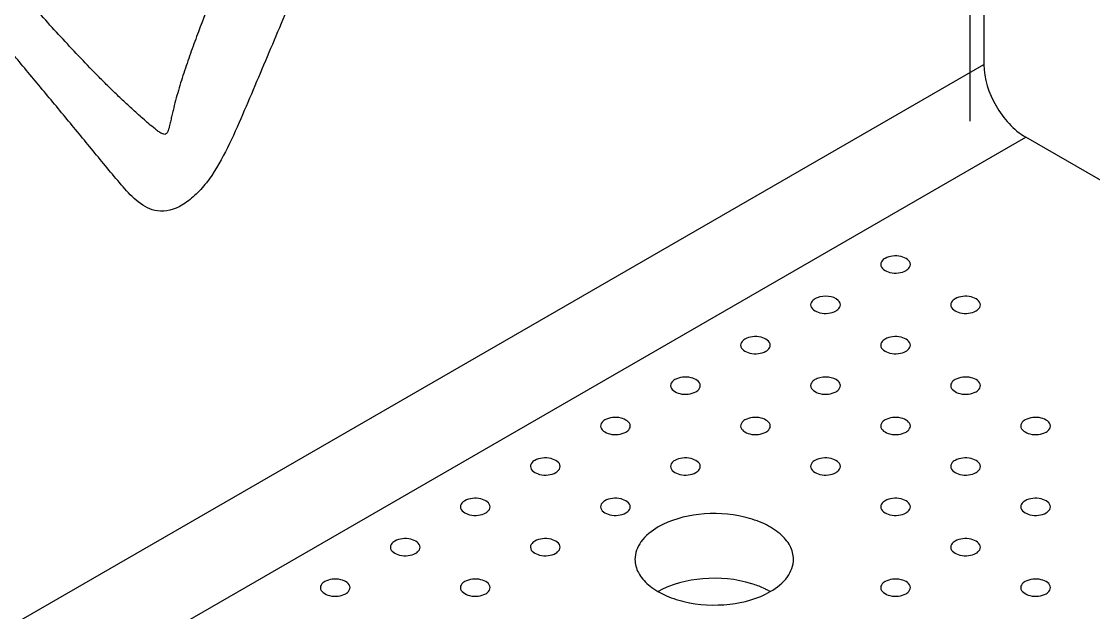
# Model space of a CAD drawing. Header units: millimetres. Extents: x 0 to 1189, y 0 to 841.
# Drawn here: x 1054.1 to 1108.2, y 391.5 to 421.3 of the extents above; entities that cross this region are included whole.
import ezdxf

# ---------------------------------------------------------------- set-up
doc = ezdxf.new("R2010")
doc.units = ezdxf.units.MM
doc.header["$LTSCALE"] = 65.395
doc.layers.get('0').update_dxf_attribs({"linetype": 'CONTINUOUS'})
doc.layers.add('AXIS', color=7, linetype='CONTINUOUS')
doc.layers.add('CURVES', color=7, linetype='CONTINUOUS')

msp = doc.modelspace()

# ---------------------------------------------------------------- linework, layer by layer
at = {"color": 7, "linetype": 'Continuous'}
for p, q in [((1102.682, 474.688), (1102.682, 419.166)), ((1143.829, 392.961), (1104.803, 415.492))]:
    msp.add_line(p, q, dxfattribs=at)
at = {"color": 9, "linetype": 'Continuous'}
for p, q in [((1019.778, 371.302), (1102.682, 419.166)), ((1021.899, 367.628), (1104.803, 415.492))]:
    msp.add_line(p, q, dxfattribs=at)
at = {"color": 7, "linetype": 'Continuous'}
msp.add_arc((1089.926, 389.104), 3.956, 60.0269, 62.837, dxfattribs=at)
at = {"color": 9, "linetype": 'Continuous'}
for points, knots in [([(1085.807, 464.946), (1084.857, 462.715), (1082.957, 458.253), (1080.106, 451.56), (1077.257, 444.867), (1074.882, 439.289), (1072.983, 434.827), (1071.56, 431.48), (1070.137, 428.134), (1068.717, 424.787), (1067.3, 421.439), (1066.126, 418.646), (1065.179, 416.41), (1064.43, 414.743), (1063.668, 413.421), (1062.882, 412.539), (1062.111, 411.929), (1061.013, 411.598), (1059.952, 412.184), (1059.225, 412.986), (1058.517, 413.834), (1057.814, 414.694), (1056.873, 415.839), (1055.692, 417.266), (1054.271, 418.973), (1052.849, 420.677), (1051.425, 422.38), (1049.526, 424.65), (1047.152, 427.486), (1043.352, 432.022), (1040.502, 435.424), (1038.602, 437.692)], [0, 0, 0, 0, 0.077641, 0.155281, 0.23292, 0.310558, 0.349376, 0.388192, 0.427005, 0.465814, 0.504613, 0.543399, 0.562815, 0.582347, 0.601944, 0.611362, 0.61995, 0.63349, 0.644842, 0.656463, 0.668296, 0.680166, 0.692034, 0.715753, 0.739455, 0.76315, 0.786839, 0.810527, 0.857898, 0.905266, 1, 1, 1, 1]), ([(1081.408, 464.626), (1080.332, 462.096), (1078.18, 457.035), (1075.493, 450.709), (1073.345, 445.645), (1071.735, 441.846), (1070.126, 438.044), (1068.521, 434.238), (1066.922, 430.427), (1065.598, 427.243), (1064.553, 424.686), (1063.781, 422.759), (1063.155, 421.144), (1062.677, 419.84), (1062.393, 419.019), (1062.179, 418.357), (1062.027, 417.857), (1061.885, 417.354), (1061.778, 416.932), (1061.699, 416.592), (1061.643, 416.339), (1061.585, 416.082), (1061.53, 415.853), (1061.417, 415.596), (1061.173, 415.672), (1061.014, 415.786), (1060.793, 415.953), (1060.537, 416.169), (1060.237, 416.429), (1059.95, 416.684), (1059.584, 417.017), (1059.144, 417.427), (1058.637, 417.916), (1058.149, 418.401), (1057.522, 419.04), (1056.762, 419.838), (1055.874, 420.797), (1055.292, 421.439), (1055.004, 421.759)], [0, 0, 0, 0, 0.133371, 0.266769, 0.333483, 0.400214, 0.466966, 0.53375, 0.600586, 0.667507, 0.701018, 0.734581, 0.768213, 0.785062, 0.801935, 0.81038, 0.818829, 0.827281, 0.835731, 0.839954, 0.844172, 0.848379, 0.852546, 0.8563, 0.859491, 0.862848, 0.866206, 0.872796, 0.879191, 0.885402, 0.891456, 0.903189, 0.91455, 0.925649, 0.936558, 0.957993, 0.979099, 1, 1, 1, 1])]:
    msp.add_open_spline(points, degree=3, knots=knots, dxfattribs=at)
at = {"color": 7, "linetype": 'Continuous'}
for points, knots in [([(1102.682, 419.166), (1102.682, 418.439), (1103.179, 417.004), (1104.173, 415.855), (1104.803, 415.492)], [0, 0, 0, 0, 0.500001, 1, 1, 1, 1]), ([(1093.074, 394.165), (1093.074, 394.396), (1092.934, 394.895), (1092.39, 395.513), (1091.586, 396.003), (1090.213, 396.46), (1088.343, 396.554), (1086.865, 396.154), (1086.246, 395.797)], [0, 0, 0, 0, 0.087154, 0.186892, 0.304593, 0.438739, 0.730144, 1, 1, 1, 1]), ([(1086.246, 395.797), (1085.915, 395.606), (1085.346, 395.17), (1085.074, 394.474), (1085.074, 394.162)], [0, 0, 0, 0, 0.55085, 1, 1, 1, 1]), ([(1085.074, 394.162), (1085.075, 393.932), (1085.214, 393.432), (1085.759, 392.814), (1086.562, 392.325), (1087.936, 391.868), (1089.805, 391.773), (1091.284, 392.174), (1091.903, 392.531)], [0, 0, 0, 0, 0.087154, 0.186892, 0.304593, 0.438739, 0.730144, 1, 1, 1, 1]), ([(1091.903, 392.531), (1092.234, 392.722), (1092.803, 393.157), (1093.075, 393.854), (1093.074, 394.165)], [0, 0, 0, 0, 0.55085, 1, 1, 1, 1]), ([(1090.975, 392.93), (1090.182, 393.177), (1088.54, 393.325), (1086.922, 392.921), (1086.246, 392.531)], [0, 0, 0, 0, 0.515437, 1, 1, 1, 1]), ([(1091.732, 392.624), (1091.673, 392.654), (1091.428, 392.772), (1091.172, 392.868), (1090.975, 392.93)], [0, 0, 0, 0, 0.2412, 1, 1, 1, 1])]:
    msp.add_open_spline(points, degree=3, knots=knots, dxfattribs=at)
at = {"layer": 'AXIS', "color": 7, "linetype": 'Continuous'}
for points, knots in [([(1097.696, 409.37), (1097.664, 409.351), (1097.558, 409.28), (1097.477, 409.154), (1097.477, 409.063)], [0, 0, 0, 0, 0.293914, 1, 1, 1, 1]), ([(1098.977, 409.063), (1098.977, 409.267), (1098.555, 409.502), (1098.095, 409.508), (1097.812, 409.437), (1097.696, 409.37)], [0, 0, 0, 0, 0.422614, 0.722333, 1, 1, 1, 1]), ([(1097.477, 409.063), (1097.477, 408.859), (1097.899, 408.624), (1098.358, 408.619), (1098.641, 408.69), (1098.757, 408.757)], [0, 0, 0, 0, 0.422614, 0.722333, 1, 1, 1, 1]), ([(1098.757, 408.757), (1098.79, 408.776), (1098.895, 408.847), (1098.977, 408.973), (1098.977, 409.063)], [0, 0, 0, 0, 0.293914, 1, 1, 1, 1]), ([(1094.161, 407.328), (1094.128, 407.309), (1094.023, 407.238), (1093.941, 407.113), (1093.941, 407.022)], [0, 0, 0, 0, 0.293914, 1, 1, 1, 1]), ([(1093.941, 407.022), (1093.941, 406.818), (1094.363, 406.583), (1094.822, 406.577), (1095.106, 406.649), (1095.222, 406.716)], [0, 0, 0, 0, 0.422614, 0.722333, 1, 1, 1, 1]), ([(1095.441, 407.022), (1095.441, 407.105), (1095.292, 407.351), (1094.828, 407.482), (1094.448, 407.451), (1094.266, 407.379)], [0, 0, 0, 0, 0.182813, 0.567664, 1, 1, 1, 1]), ([(1095.222, 406.716), (1095.254, 406.735), (1095.36, 406.806), (1095.441, 406.931), (1095.441, 407.022)], [0, 0, 0, 0, 0.293914, 1, 1, 1, 1]), ([(1101.232, 407.328), (1101.199, 407.309), (1101.094, 407.238), (1101.012, 407.113), (1101.012, 407.022)], [0, 0, 0, 0, 0.293914, 1, 1, 1, 1]), ([(1101.012, 407.022), (1101.012, 406.818), (1101.434, 406.583), (1101.894, 406.577), (1102.177, 406.649), (1102.293, 406.716)], [0, 0, 0, 0, 0.422614, 0.722333, 1, 1, 1, 1]), ([(1102.512, 407.022), (1102.512, 407.226), (1102.09, 407.461), (1101.631, 407.467), (1101.348, 407.395), (1101.232, 407.328)], [0, 0, 0, 0, 0.422614, 0.722333, 1, 1, 1, 1]), ([(1102.293, 406.716), (1102.325, 406.735), (1102.431, 406.806), (1102.512, 406.931), (1102.512, 407.022)], [0, 0, 0, 0, 0.293914, 1, 1, 1, 1]), ([(1091.906, 404.981), (1091.906, 405.185), (1091.484, 405.42), (1091.024, 405.426), (1090.741, 405.354), (1090.625, 405.287)], [0, 0, 0, 0, 0.422614, 0.722333, 1, 1, 1, 1]), ([(1098.977, 404.981), (1098.977, 405.185), (1098.555, 405.42), (1098.095, 405.426), (1097.812, 405.354), (1097.696, 405.287)], [0, 0, 0, 0, 0.422614, 0.722333, 1, 1, 1, 1]), ([(1090.625, 405.287), (1090.593, 405.268), (1090.487, 405.197), (1090.406, 405.072), (1090.406, 404.981)], [0, 0, 0, 0, 0.293914, 1, 1, 1, 1]), ([(1090.406, 404.981), (1090.406, 404.777), (1090.828, 404.542), (1091.287, 404.536), (1091.57, 404.608), (1091.686, 404.675)], [0, 0, 0, 0, 0.422614, 0.722333, 1, 1, 1, 1]), ([(1091.686, 404.675), (1091.719, 404.694), (1091.824, 404.765), (1091.906, 404.89), (1091.906, 404.981)], [0, 0, 0, 0, 0.293914, 1, 1, 1, 1]), ([(1097.696, 405.287), (1097.664, 405.268), (1097.558, 405.197), (1097.477, 405.072), (1097.477, 404.981)], [0, 0, 0, 0, 0.293914, 1, 1, 1, 1]), ([(1097.477, 404.981), (1097.477, 404.777), (1097.899, 404.542), (1098.358, 404.536), (1098.641, 404.608), (1098.757, 404.675)], [0, 0, 0, 0, 0.422614, 0.722333, 1, 1, 1, 1]), ([(1098.757, 404.675), (1098.79, 404.694), (1098.895, 404.765), (1098.977, 404.89), (1098.977, 404.981)], [0, 0, 0, 0, 0.293914, 1, 1, 1, 1]), ([(1087.09, 403.246), (1087.057, 403.227), (1086.952, 403.156), (1086.87, 403.031), (1086.87, 402.94)], [0, 0, 0, 0, 0.293914, 1, 1, 1, 1]), ([(1088.37, 402.94), (1088.37, 403.144), (1087.948, 403.379), (1087.489, 403.385), (1087.206, 403.313), (1087.09, 403.246)], [0, 0, 0, 0, 0.422614, 0.722333, 1, 1, 1, 1]), ([(1094.161, 403.246), (1094.128, 403.227), (1094.023, 403.156), (1093.941, 403.031), (1093.941, 402.94)], [0, 0, 0, 0, 0.293914, 1, 1, 1, 1]), ([(1095.441, 402.94), (1095.441, 403.023), (1095.292, 403.269), (1094.828, 403.4), (1094.448, 403.368), (1094.266, 403.296)], [0, 0, 0, 0, 0.182813, 0.567664, 1, 1, 1, 1]), ([(1101.232, 403.246), (1101.199, 403.227), (1101.094, 403.156), (1101.012, 403.031), (1101.012, 402.94)], [0, 0, 0, 0, 0.293914, 1, 1, 1, 1]), ([(1102.512, 402.94), (1102.512, 403.144), (1102.09, 403.379), (1101.631, 403.385), (1101.348, 403.313), (1101.232, 403.246)], [0, 0, 0, 0, 0.422614, 0.722333, 1, 1, 1, 1]), ([(1086.87, 402.94), (1086.87, 402.736), (1087.292, 402.501), (1087.751, 402.495), (1088.034, 402.567), (1088.15, 402.634)], [0, 0, 0, 0, 0.422614, 0.722333, 1, 1, 1, 1]), ([(1088.15, 402.634), (1088.183, 402.652), (1088.289, 402.723), (1088.37, 402.849), (1088.37, 402.94)], [0, 0, 0, 0, 0.293914, 1, 1, 1, 1]), ([(1093.941, 402.94), (1093.941, 402.736), (1094.363, 402.501), (1094.822, 402.495), (1095.106, 402.567), (1095.222, 402.634)], [0, 0, 0, 0, 0.422614, 0.722333, 1, 1, 1, 1]), ([(1095.222, 402.634), (1095.254, 402.652), (1095.36, 402.723), (1095.441, 402.849), (1095.441, 402.94)], [0, 0, 0, 0, 0.293914, 1, 1, 1, 1]), ([(1101.012, 402.94), (1101.012, 402.736), (1101.434, 402.501), (1101.894, 402.495), (1102.177, 402.567), (1102.293, 402.634)], [0, 0, 0, 0, 0.422614, 0.722333, 1, 1, 1, 1]), ([(1102.293, 402.634), (1102.325, 402.652), (1102.431, 402.723), (1102.512, 402.849), (1102.512, 402.94)], [0, 0, 0, 0, 0.293914, 1, 1, 1, 1]), ([(1083.554, 401.205), (1083.522, 401.186), (1083.416, 401.115), (1083.335, 400.989), (1083.335, 400.899)], [0, 0, 0, 0, 0.293914, 1, 1, 1, 1]), ([(1084.835, 400.899), (1084.835, 401.102), (1084.412, 401.338), (1083.953, 401.343), (1083.67, 401.272), (1083.554, 401.205)], [0, 0, 0, 0, 0.422614, 0.722333, 1, 1, 1, 1]), ([(1090.625, 401.205), (1090.593, 401.186), (1090.487, 401.115), (1090.406, 400.989), (1090.406, 400.899)], [0, 0, 0, 0, 0.293914, 1, 1, 1, 1]), ([(1091.906, 400.899), (1091.906, 401.102), (1091.484, 401.338), (1091.024, 401.343), (1090.741, 401.272), (1090.625, 401.205)], [0, 0, 0, 0, 0.422614, 0.722333, 1, 1, 1, 1]), ([(1097.696, 401.205), (1097.664, 401.186), (1097.558, 401.115), (1097.477, 400.989), (1097.477, 400.899)], [0, 0, 0, 0, 0.293914, 1, 1, 1, 1]), ([(1098.977, 400.899), (1098.977, 401.102), (1098.555, 401.338), (1098.095, 401.343), (1097.812, 401.272), (1097.696, 401.205)], [0, 0, 0, 0, 0.422614, 0.722333, 1, 1, 1, 1]), ([(1104.767, 401.205), (1104.735, 401.186), (1104.629, 401.115), (1104.548, 400.989), (1104.548, 400.899)], [0, 0, 0, 0, 0.293914, 1, 1, 1, 1]), ([(1106.048, 400.899), (1106.048, 401.102), (1105.626, 401.338), (1105.167, 401.343), (1104.884, 401.272), (1104.767, 401.205)], [0, 0, 0, 0, 0.422614, 0.722333, 1, 1, 1, 1]), ([(1083.335, 400.899), (1083.335, 400.695), (1083.757, 400.46), (1084.216, 400.454), (1084.499, 400.525), (1084.615, 400.592)], [0, 0, 0, 0, 0.422614, 0.722333, 1, 1, 1, 1]), ([(1084.615, 400.592), (1084.648, 400.611), (1084.753, 400.682), (1084.835, 400.808), (1084.835, 400.899)], [0, 0, 0, 0, 0.293914, 1, 1, 1, 1]), ([(1090.406, 400.899), (1090.406, 400.695), (1090.828, 400.46), (1091.287, 400.454), (1091.57, 400.525), (1091.686, 400.592)], [0, 0, 0, 0, 0.422614, 0.722333, 1, 1, 1, 1]), ([(1091.686, 400.592), (1091.719, 400.611), (1091.824, 400.682), (1091.906, 400.808), (1091.906, 400.899)], [0, 0, 0, 0, 0.293914, 1, 1, 1, 1]), ([(1097.477, 400.899), (1097.477, 400.695), (1097.899, 400.46), (1098.358, 400.454), (1098.641, 400.525), (1098.757, 400.592)], [0, 0, 0, 0, 0.422614, 0.722333, 1, 1, 1, 1]), ([(1098.757, 400.592), (1098.79, 400.611), (1098.895, 400.682), (1098.977, 400.808), (1098.977, 400.899)], [0, 0, 0, 0, 0.293914, 1, 1, 1, 1]), ([(1104.548, 400.899), (1104.548, 400.695), (1104.97, 400.46), (1105.429, 400.454), (1105.712, 400.525), (1105.828, 400.592)], [0, 0, 0, 0, 0.422614, 0.722333, 1, 1, 1, 1]), ([(1105.828, 400.592), (1105.861, 400.611), (1105.966, 400.682), (1106.048, 400.808), (1106.048, 400.899)], [0, 0, 0, 0, 0.293914, 1, 1, 1, 1]), ([(1080.019, 399.163), (1079.986, 399.145), (1079.881, 399.074), (1079.799, 398.948), (1079.799, 398.857)], [0, 0, 0, 0, 0.293914, 1, 1, 1, 1]), ([(1079.799, 398.857), (1079.799, 398.653), (1080.221, 398.418), (1080.68, 398.413), (1080.963, 398.484), (1081.079, 398.551)], [0, 0, 0, 0, 0.422614, 0.722333, 1, 1, 1, 1]), ([(1081.299, 398.857), (1081.299, 399.061), (1080.877, 399.296), (1080.418, 399.302), (1080.135, 399.23), (1080.019, 399.163)], [0, 0, 0, 0, 0.422614, 0.722333, 1, 1, 1, 1]), ([(1081.079, 398.551), (1081.112, 398.57), (1081.218, 398.641), (1081.299, 398.767), (1081.299, 398.857)], [0, 0, 0, 0, 0.293914, 1, 1, 1, 1]), ([(1087.09, 399.163), (1087.057, 399.145), (1086.952, 399.074), (1086.87, 398.948), (1086.87, 398.857)], [0, 0, 0, 0, 0.293914, 1, 1, 1, 1]), ([(1086.87, 398.857), (1086.87, 398.653), (1087.292, 398.418), (1087.751, 398.413), (1088.034, 398.484), (1088.15, 398.551)], [0, 0, 0, 0, 0.422614, 0.722333, 1, 1, 1, 1]), ([(1088.37, 398.857), (1088.37, 399.061), (1087.948, 399.296), (1087.489, 399.302), (1087.206, 399.23), (1087.09, 399.163)], [0, 0, 0, 0, 0.422614, 0.722333, 1, 1, 1, 1]), ([(1088.15, 398.551), (1088.183, 398.57), (1088.289, 398.641), (1088.37, 398.767), (1088.37, 398.857)], [0, 0, 0, 0, 0.293914, 1, 1, 1, 1]), ([(1094.161, 399.163), (1094.128, 399.145), (1094.023, 399.074), (1093.941, 398.948), (1093.941, 398.857)], [0, 0, 0, 0, 0.293914, 1, 1, 1, 1]), ([(1093.941, 398.857), (1093.941, 398.653), (1094.363, 398.418), (1094.822, 398.413), (1095.106, 398.484), (1095.222, 398.551)], [0, 0, 0, 0, 0.422614, 0.722333, 1, 1, 1, 1]), ([(1095.441, 398.857), (1095.441, 399.061), (1095.019, 399.296), (1094.56, 399.302), (1094.277, 399.23), (1094.161, 399.163)], [0, 0, 0, 0, 0.422614, 0.722333, 1, 1, 1, 1]), ([(1095.222, 398.551), (1095.254, 398.57), (1095.36, 398.641), (1095.441, 398.767), (1095.441, 398.857)], [0, 0, 0, 0, 0.293914, 1, 1, 1, 1]), ([(1101.232, 399.163), (1101.199, 399.145), (1101.094, 399.074), (1101.012, 398.948), (1101.012, 398.857)], [0, 0, 0, 0, 0.293914, 1, 1, 1, 1]), ([(1101.012, 398.857), (1101.012, 398.653), (1101.434, 398.418), (1101.894, 398.413), (1102.177, 398.484), (1102.293, 398.551)], [0, 0, 0, 0, 0.422614, 0.722333, 1, 1, 1, 1]), ([(1102.512, 398.857), (1102.512, 399.061), (1102.09, 399.296), (1101.631, 399.302), (1101.348, 399.23), (1101.232, 399.163)], [0, 0, 0, 0, 0.422614, 0.722333, 1, 1, 1, 1]), ([(1102.293, 398.551), (1102.325, 398.57), (1102.431, 398.641), (1102.512, 398.767), (1102.512, 398.857)], [0, 0, 0, 0, 0.293914, 1, 1, 1, 1]), ([(1077.764, 396.816), (1077.763, 397.02), (1077.341, 397.255), (1076.882, 397.261), (1076.599, 397.189), (1076.483, 397.122)], [0, 0, 0, 0, 0.422614, 0.722333, 1, 1, 1, 1]), ([(1084.835, 396.816), (1084.835, 397.02), (1084.412, 397.255), (1083.953, 397.261), (1083.67, 397.189), (1083.554, 397.122)], [0, 0, 0, 0, 0.422614, 0.722333, 1, 1, 1, 1]), ([(1098.977, 396.816), (1098.977, 397.02), (1098.555, 397.255), (1098.095, 397.261), (1097.812, 397.189), (1097.696, 397.122)], [0, 0, 0, 0, 0.422614, 0.722333, 1, 1, 1, 1]), ([(1106.048, 396.816), (1106.048, 397.02), (1105.626, 397.255), (1105.167, 397.261), (1104.884, 397.189), (1104.767, 397.122)], [0, 0, 0, 0, 0.422614, 0.722333, 1, 1, 1, 1]), ([(1076.483, 397.122), (1076.451, 397.103), (1076.345, 397.032), (1076.264, 396.907), (1076.264, 396.816)], [0, 0, 0, 0, 0.293914, 1, 1, 1, 1]), ([(1076.264, 396.816), (1076.264, 396.612), (1076.686, 396.377), (1077.145, 396.371), (1077.428, 396.443), (1077.544, 396.51)], [0, 0, 0, 0, 0.422614, 0.722333, 1, 1, 1, 1]), ([(1077.544, 396.51), (1077.577, 396.529), (1077.682, 396.6), (1077.764, 396.725), (1077.764, 396.816)], [0, 0, 0, 0, 0.293914, 1, 1, 1, 1]), ([(1083.554, 397.122), (1083.522, 397.103), (1083.416, 397.032), (1083.335, 396.907), (1083.335, 396.816)], [0, 0, 0, 0, 0.293914, 1, 1, 1, 1]), ([(1083.335, 396.816), (1083.335, 396.612), (1083.757, 396.377), (1084.216, 396.371), (1084.499, 396.443), (1084.615, 396.51)], [0, 0, 0, 0, 0.422614, 0.722333, 1, 1, 1, 1]), ([(1084.615, 396.51), (1084.648, 396.529), (1084.753, 396.6), (1084.835, 396.725), (1084.835, 396.816)], [0, 0, 0, 0, 0.293914, 1, 1, 1, 1]), ([(1097.696, 397.122), (1097.664, 397.103), (1097.558, 397.032), (1097.477, 396.907), (1097.477, 396.816)], [0, 0, 0, 0, 0.293914, 1, 1, 1, 1]), ([(1097.477, 396.816), (1097.477, 396.612), (1097.899, 396.377), (1098.358, 396.371), (1098.641, 396.443), (1098.757, 396.51)], [0, 0, 0, 0, 0.422614, 0.722333, 1, 1, 1, 1]), ([(1098.757, 396.51), (1098.79, 396.529), (1098.895, 396.6), (1098.977, 396.725), (1098.977, 396.816)], [0, 0, 0, 0, 0.293914, 1, 1, 1, 1]), ([(1104.767, 397.122), (1104.735, 397.103), (1104.629, 397.032), (1104.548, 396.907), (1104.548, 396.816)], [0, 0, 0, 0, 0.293914, 1, 1, 1, 1]), ([(1104.548, 396.816), (1104.548, 396.612), (1104.97, 396.377), (1105.429, 396.371), (1105.712, 396.443), (1105.828, 396.51)], [0, 0, 0, 0, 0.422614, 0.722333, 1, 1, 1, 1]), ([(1105.828, 396.51), (1105.861, 396.529), (1105.966, 396.6), (1106.048, 396.725), (1106.048, 396.816)], [0, 0, 0, 0, 0.293914, 1, 1, 1, 1]), ([(1072.948, 395.081), (1072.915, 395.062), (1072.81, 394.991), (1072.728, 394.866), (1072.728, 394.775)], [0, 0, 0, 0, 0.293914, 1, 1, 1, 1]), ([(1074.228, 394.775), (1074.228, 394.979), (1073.806, 395.214), (1073.347, 395.22), (1073.064, 395.148), (1072.948, 395.081)], [0, 0, 0, 0, 0.422614, 0.722333, 1, 1, 1, 1]), ([(1080.019, 395.081), (1079.986, 395.062), (1079.881, 394.991), (1079.799, 394.866), (1079.799, 394.775)], [0, 0, 0, 0, 0.293914, 1, 1, 1, 1]), ([(1081.299, 394.775), (1081.299, 394.979), (1080.877, 395.214), (1080.418, 395.22), (1080.135, 395.148), (1080.019, 395.081)], [0, 0, 0, 0, 0.422614, 0.722333, 1, 1, 1, 1]), ([(1101.232, 395.081), (1101.199, 395.062), (1101.094, 394.991), (1101.012, 394.866), (1101.012, 394.775)], [0, 0, 0, 0, 0.293914, 1, 1, 1, 1]), ([(1102.512, 394.775), (1102.512, 394.979), (1102.09, 395.214), (1101.631, 395.22), (1101.348, 395.148), (1101.232, 395.081)], [0, 0, 0, 0, 0.422614, 0.722333, 1, 1, 1, 1]), ([(1072.728, 394.775), (1072.728, 394.571), (1073.15, 394.336), (1073.609, 394.33), (1073.892, 394.402), (1074.008, 394.469)], [0, 0, 0, 0, 0.422614, 0.722333, 1, 1, 1, 1]), ([(1074.008, 394.469), (1074.041, 394.488), (1074.146, 394.559), (1074.228, 394.684), (1074.228, 394.775)], [0, 0, 0, 0, 0.293914, 1, 1, 1, 1]), ([(1079.799, 394.775), (1079.799, 394.571), (1080.221, 394.336), (1080.68, 394.33), (1080.963, 394.402), (1081.079, 394.469)], [0, 0, 0, 0, 0.422614, 0.722333, 1, 1, 1, 1]), ([(1081.079, 394.469), (1081.112, 394.488), (1081.218, 394.559), (1081.299, 394.684), (1081.299, 394.775)], [0, 0, 0, 0, 0.293914, 1, 1, 1, 1]), ([(1101.012, 394.775), (1101.012, 394.571), (1101.434, 394.336), (1101.894, 394.33), (1102.177, 394.402), (1102.293, 394.469)], [0, 0, 0, 0, 0.422614, 0.722333, 1, 1, 1, 1]), ([(1102.293, 394.469), (1102.325, 394.488), (1102.431, 394.559), (1102.512, 394.684), (1102.512, 394.775)], [0, 0, 0, 0, 0.293914, 1, 1, 1, 1]), ([(1069.412, 393.04), (1069.379, 393.021), (1069.274, 392.95), (1069.192, 392.824), (1069.193, 392.734)], [0, 0, 0, 0, 0.293914, 1, 1, 1, 1]), ([(1070.692, 392.734), (1070.692, 392.938), (1070.27, 393.173), (1069.811, 393.178), (1069.528, 393.107), (1069.412, 393.04)], [0, 0, 0, 0, 0.422614, 0.722333, 1, 1, 1, 1]), ([(1076.483, 393.04), (1076.451, 393.021), (1076.345, 392.95), (1076.264, 392.824), (1076.264, 392.734)], [0, 0, 0, 0, 0.293914, 1, 1, 1, 1]), ([(1077.764, 392.734), (1077.763, 392.938), (1077.341, 393.173), (1076.882, 393.178), (1076.599, 393.107), (1076.483, 393.04)], [0, 0, 0, 0, 0.422614, 0.722333, 1, 1, 1, 1]), ([(1097.696, 393.04), (1097.664, 393.021), (1097.558, 392.95), (1097.477, 392.824), (1097.477, 392.734)], [0, 0, 0, 0, 0.293914, 1, 1, 1, 1]), ([(1098.977, 392.734), (1098.977, 392.938), (1098.555, 393.173), (1098.095, 393.178), (1097.812, 393.107), (1097.696, 393.04)], [0, 0, 0, 0, 0.422614, 0.722333, 1, 1, 1, 1]), ([(1104.767, 393.04), (1104.735, 393.021), (1104.629, 392.95), (1104.548, 392.824), (1104.548, 392.734)], [0, 0, 0, 0, 0.293914, 1, 1, 1, 1]), ([(1106.048, 392.734), (1106.048, 392.938), (1105.626, 393.173), (1105.167, 393.178), (1104.884, 393.107), (1104.767, 393.04)], [0, 0, 0, 0, 0.422614, 0.722333, 1, 1, 1, 1]), ([(1069.193, 392.734), (1069.193, 392.53), (1069.615, 392.295), (1070.074, 392.289), (1070.357, 392.36), (1070.473, 392.427)], [0, 0, 0, 0, 0.422614, 0.722333, 1, 1, 1, 1]), ([(1070.473, 392.427), (1070.506, 392.446), (1070.611, 392.517), (1070.692, 392.643), (1070.692, 392.734)], [0, 0, 0, 0, 0.293914, 1, 1, 1, 1]), ([(1076.264, 392.734), (1076.264, 392.53), (1076.686, 392.295), (1077.145, 392.289), (1077.428, 392.36), (1077.544, 392.427)], [0, 0, 0, 0, 0.422614, 0.722333, 1, 1, 1, 1]), ([(1077.544, 392.427), (1077.577, 392.446), (1077.682, 392.517), (1077.764, 392.643), (1077.764, 392.734)], [0, 0, 0, 0, 0.293914, 1, 1, 1, 1]), ([(1097.477, 392.734), (1097.477, 392.53), (1097.899, 392.295), (1098.358, 392.289), (1098.641, 392.36), (1098.757, 392.427)], [0, 0, 0, 0, 0.422614, 0.722333, 1, 1, 1, 1]), ([(1098.757, 392.427), (1098.79, 392.446), (1098.895, 392.517), (1098.977, 392.643), (1098.977, 392.734)], [0, 0, 0, 0, 0.293914, 1, 1, 1, 1]), ([(1104.548, 392.734), (1104.548, 392.53), (1104.97, 392.295), (1105.429, 392.289), (1105.712, 392.36), (1105.828, 392.427)], [0, 0, 0, 0, 0.422614, 0.722333, 1, 1, 1, 1]), ([(1105.828, 392.427), (1105.861, 392.446), (1105.966, 392.517), (1106.048, 392.643), (1106.048, 392.734)], [0, 0, 0, 0, 0.293914, 1, 1, 1, 1])]:
    msp.add_open_spline(points, degree=3, knots=knots, dxfattribs=at)
for points in [[(1094.266, 407.379), (1094.23, 407.365), (1094.195, 407.348), (1094.161, 407.328)], [(1094.266, 403.296), (1094.23, 403.282), (1094.195, 403.265), (1094.161, 403.246)]]:
    msp.add_open_spline(points, degree=3, dxfattribs=at)
at = {"layer": 'CURVES', "color": 4, "linetype": 'Continuous'}
msp.add_line((1101.974, 474.28), (1101.974, 416.308), dxfattribs=at)

doc.saveas('drawing.dxf')
